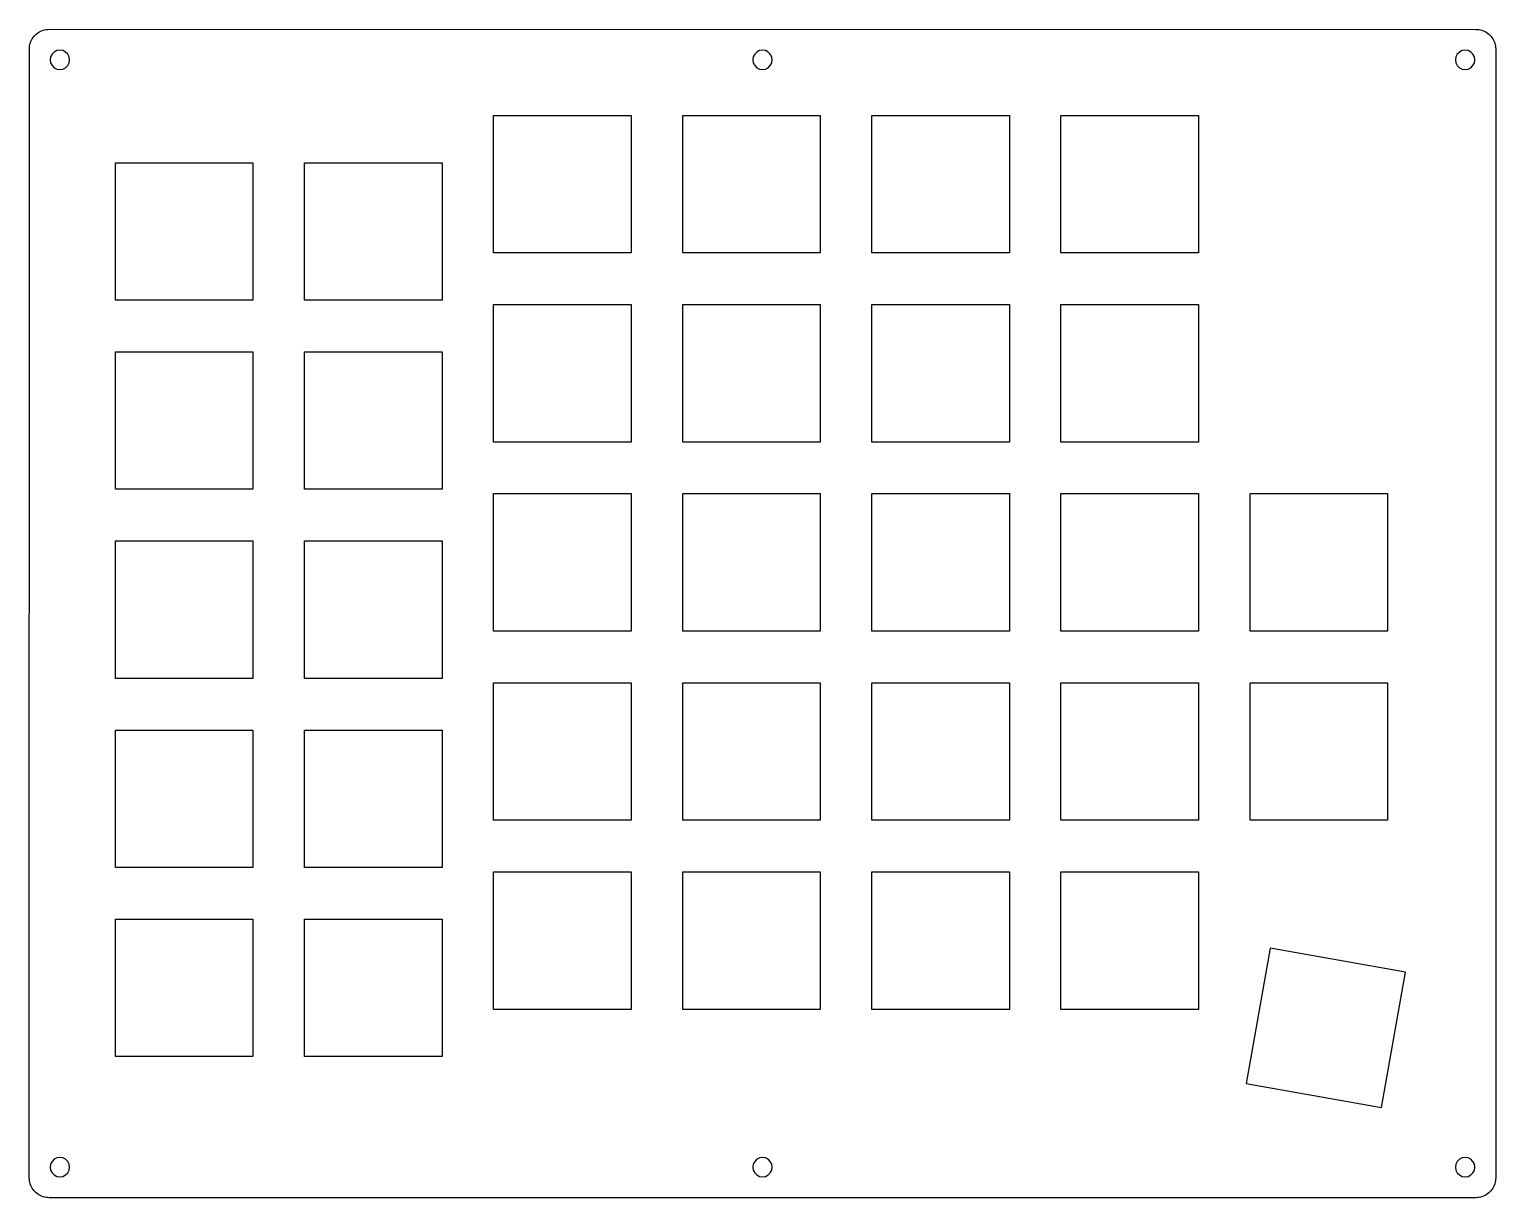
# Model space of a CAD drawing. Extents: x 0 to 148, y 0 to 118.
import ezdxf

# ---------------------------------------------------------------- set-up
doc = ezdxf.new("R2010")
doc.units = 0
doc.layers.get('0').update_dxf_attribs({"linetype": 'CONTINUOUS'})

msp = doc.modelspace()

# ---------------------------------------------------------------- linework, layer by layer
at = {"color": 0}
for p, q in [((0.311437, 116.689), (0.38723, 116.826)), ((0.38723, 116.826), (0.475424, 116.957)), ((0.475424, 116.957), (0.573264, 117.08)), ((0.573264, 117.08), (0.679372, 117.195)), ((0.679372, 117.195), (0.795129, 117.301)), ((0.795129, 117.301), (0.917773, 117.399)), ((0.917773, 117.399), (1.04869, 117.487)), ((1.04869, 117.487), (1.18511, 117.563)), ((1.18511, 117.563), (1.32843, 117.63)), ((1.32843, 117.63), (1.4745, 117.685)), ((1.4745, 117.685), (1.62609, 117.726)), ((1.62609, 117.726), (1.78043, 117.758)), ((1.78043, 117.758), (1.93614, 117.776)), ((1.93614, 117.776), (2.09324, 117.782)), ((2.09324, 117.782), (145.81, 117.781)), ((145.81, 117.781), (145.967, 117.776)), ((145.967, 117.776), (146.124, 117.758)), ((146.124, 117.758), (146.278, 117.726)), ((146.278, 117.726), (146.429, 117.685)), ((146.429, 117.685), (146.576, 117.63)), ((146.576, 117.63), (146.719, 117.563)), ((146.719, 117.563), (146.856, 117.487)), ((146.856, 117.487), (146.986, 117.399)), ((146.986, 117.399), (147.11, 117.301)), ((147.11, 117.301), (147.224, 117.195)), ((147.224, 117.195), (147.332, 117.08)), ((147.332, 117.08), (147.429, 116.957)), ((147.429, 116.957), (147.516, 116.826)), ((147.516, 116.826), (147.593, 116.689)), ((0.092329, 2.08497), (0.093707, 115.781)), ((0.093707, 115.781), (0.099219, 115.939)), ((0.099219, 115.939), (0.117133, 116.094)), ((0.117133, 116.094), (0.148828, 116.248)), ((0.148828, 116.248), (0.190169, 116.4)), ((0.190169, 116.4), (0.245291, 116.546)), ((0.245291, 116.546), (0.311437, 116.689)), ((2.37987, 115.28), (2.24069, 115.008)), ((2.59485, 115.495), (2.37987, 115.28)), ((2.86632, 115.634), (2.59485, 115.495)), ((3.16811, 115.681), (2.86632, 115.634)), ((3.4699, 115.634), (3.16811, 115.681)), ((3.74138, 115.495), (3.4699, 115.634)), ((3.95633, 115.28), (3.74138, 115.495)), ((4.09554, 115.008), (3.95633, 115.28)), ((73.1629, 115.28), (73.025, 115.008)), ((73.3792, 115.495), (73.1629, 115.28)), ((73.6505, 115.634), (73.3792, 115.495)), ((73.9525, 115.681), (73.6505, 115.634)), ((74.2541, 115.634), (73.9525, 115.681)), ((74.5243, 115.495), (74.2541, 115.634)), ((74.7406, 115.28), (74.5243, 115.495)), ((74.8785, 115.008), (74.7406, 115.28)), ((143.947, 115.28), (143.809, 115.008)), ((144.162, 115.495), (143.947, 115.28)), ((144.435, 115.634), (144.162, 115.495)), ((144.735, 115.681), (144.435, 115.634)), ((145.037, 115.634), (144.735, 115.681)), ((145.308, 115.495), (145.037, 115.634)), ((145.525, 115.28), (145.308, 115.495)), ((145.663, 115.008), (145.525, 115.28)), ((147.593, 116.689), (147.658, 116.546)), ((147.658, 116.546), (147.713, 116.4)), ((147.713, 116.4), (147.756, 116.248)), ((147.756, 116.248), (147.786, 116.094)), ((147.786, 116.094), (147.804, 115.939)), ((147.804, 115.939), (147.811, 115.781)), ((147.811, 115.781), (147.811, 2.08497)), ((2.24069, 115.008), (2.19384, 114.706)), ((2.19384, 114.706), (2.24069, 114.405)), ((2.24069, 114.405), (2.37987, 114.133)), ((2.37987, 114.133), (2.59485, 113.918)), ((2.59485, 113.918), (2.86632, 113.779)), ((2.86632, 113.779), (3.16811, 113.731)), ((3.16811, 113.731), (3.4699, 113.779)), ((3.4699, 113.779), (3.74138, 113.918)), ((3.74138, 113.918), (3.95633, 114.133)), ((3.95633, 114.133), (4.09554, 114.405)), ((4.14376, 114.706), (4.09554, 115.008)), ((4.09554, 114.405), (4.14376, 114.706)), ((73.025, 115.008), (72.9767, 114.706)), ((72.9767, 114.706), (73.025, 114.405)), ((73.025, 114.405), (73.1629, 114.133)), ((73.1629, 114.133), (73.3792, 113.918)), ((73.3792, 113.918), (73.6505, 113.779)), ((73.6505, 113.779), (73.9525, 113.732)), ((73.9525, 113.732), (74.2541, 113.779)), ((74.2541, 113.779), (74.5243, 113.918)), ((74.5243, 113.918), (74.7406, 114.133)), ((74.7406, 114.133), (74.8785, 114.405)), ((74.9268, 114.706), (74.8785, 115.008)), ((74.8785, 114.405), (74.9268, 114.706)), ((143.809, 115.008), (143.761, 114.706)), ((143.761, 114.706), (143.809, 114.405)), ((143.809, 114.405), (143.947, 114.133)), ((143.947, 114.133), (144.162, 113.918)), ((144.162, 113.918), (144.435, 113.779)), ((144.435, 113.779), (144.735, 113.732)), ((144.735, 113.732), (145.037, 113.779)), ((145.037, 113.779), (145.308, 113.918)), ((145.308, 113.918), (145.525, 114.133)), ((145.525, 114.133), (145.663, 114.405)), ((145.711, 114.706), (145.663, 115.008)), ((145.663, 114.405), (145.711, 114.706)), ((46.8683, 109.106), (60.7191, 109.106)), ((46.8683, 95.2556), (46.8683, 109.106)), ((60.7191, 109.106), (60.7191, 95.2556)), ((65.9183, 109.106), (79.7691, 109.106)), ((65.9183, 95.2556), (65.9183, 109.106)), ((79.7691, 109.106), (79.7691, 95.2556)), ((84.9683, 109.106), (98.8191, 109.106)), ((84.9683, 95.2556), (84.9683, 109.106)), ((98.8191, 109.106), (98.8191, 95.2556)), ((104.018, 109.106), (117.868, 109.106)), ((104.018, 95.2556), (104.018, 109.106)), ((117.868, 109.106), (117.868, 95.2556)), ((8.76847, 104.344), (22.6191, 104.344)), ((8.76847, 90.4946), (8.76847, 104.344)), ((22.6191, 104.344), (22.6191, 90.4946)), ((27.8185, 104.344), (41.6691, 104.344)), ((27.8185, 90.4946), (27.8185, 104.344)), ((41.6691, 104.344), (41.6691, 90.4946)), ((60.7191, 95.2556), (46.8683, 95.2556)), ((79.7691, 95.2556), (65.9183, 95.2556)), ((98.8191, 95.2556), (84.9683, 95.2556)), ((117.868, 95.2556), (104.018, 95.2556)), ((22.6191, 90.4946), (8.76847, 90.4946)), ((41.6691, 90.4946), (27.8185, 90.4946)), ((46.8683, 90.0561), (60.7191, 90.0561)), ((46.8683, 76.2056), (46.8683, 90.0561)), ((60.7191, 90.0561), (60.7191, 76.2056)), ((65.9183, 90.0561), (79.7691, 90.0561)), ((65.9183, 76.2056), (65.9183, 90.0561)), ((79.7691, 90.0561), (79.7691, 76.2056)), ((84.9683, 90.0561), (98.8191, 90.0561)), ((84.9683, 76.2056), (84.9683, 90.0561)), ((98.8191, 90.0561), (98.8191, 76.2056)), ((104.018, 90.0561), (117.868, 90.0561)), ((104.018, 76.2056), (104.018, 90.0561)), ((117.868, 90.0561), (117.868, 76.2056)), ((8.76847, 85.2936), (22.6191, 85.2936)), ((8.76847, 71.4446), (8.76847, 85.2936)), ((22.6191, 85.2936), (22.6191, 71.4446)), ((27.8185, 85.2936), (41.6691, 85.2936)), ((27.8185, 71.4446), (27.8185, 85.2936)), ((41.6691, 85.2936), (41.6691, 71.4446)), ((60.7191, 76.2056), (46.8683, 76.2056)), ((79.7691, 76.2056), (65.9183, 76.2056)), ((98.8191, 76.2056), (84.9683, 76.2056)), ((117.868, 76.2056), (104.018, 76.2056)), ((22.6191, 71.4446), (8.76847, 71.4446)), ((41.6691, 71.4446), (27.8185, 71.4446)), ((46.8683, 71.0061), (60.7191, 71.0061)), ((46.8683, 57.1556), (46.8683, 71.0061)), ((60.7191, 71.0061), (60.7191, 57.1556)), ((65.9183, 71.0061), (79.7691, 71.0061)), ((65.9183, 57.1556), (65.9183, 71.0061)), ((79.7691, 71.0061), (79.7691, 57.1556)), ((84.9683, 71.0061), (98.8191, 71.0061)), ((84.9683, 57.1556), (84.9683, 71.0061)), ((98.8191, 71.0061), (98.8191, 57.1556)), ((104.018, 71.0061), (117.868, 71.0061)), ((104.018, 57.1556), (104.018, 71.0061)), ((117.868, 71.0061), (117.868, 57.1556)), ((123.068, 71.0061), (136.919, 71.0061)), ((123.068, 57.1556), (123.068, 71.0061)), ((136.919, 71.0061), (136.919, 57.1556)), ((8.76847, 66.2436), (22.6191, 66.2436)), ((8.76847, 52.3946), (8.76847, 66.2436)), ((22.6191, 66.2436), (22.6191, 52.3946)), ((27.8185, 66.2436), (41.6691, 66.2436)), ((27.8185, 52.3946), (27.8185, 66.2436)), ((41.6691, 66.2436), (41.6691, 52.3946)), ((60.7191, 57.1556), (46.8683, 57.1556)), ((79.7691, 57.1556), (65.9183, 57.1556)), ((98.8191, 57.1556), (84.9683, 57.1556)), ((117.868, 57.1556), (104.018, 57.1556)), ((136.919, 57.1556), (123.068, 57.1556)), ((22.6191, 52.3946), (8.76847, 52.3946)), ((41.6691, 52.3946), (27.8185, 52.3946)), ((46.8683, 51.9561), (60.7191, 51.9561)), ((46.8683, 38.1056), (46.8683, 51.9561)), ((60.7191, 51.9561), (60.7191, 38.1056)), ((65.9183, 51.9561), (79.7691, 51.9561)), ((65.9183, 38.1056), (65.9183, 51.9561)), ((79.7691, 51.9561), (79.7691, 38.1056)), ((84.9683, 51.9561), (98.8191, 51.9561)), ((84.9683, 38.1056), (84.9683, 51.9561)), ((98.8191, 51.9561), (98.8191, 38.1056)), ((104.018, 51.9561), (117.868, 51.9561)), ((104.018, 38.1056), (104.018, 51.9561)), ((117.868, 51.9561), (117.868, 38.1056)), ((123.068, 51.9561), (136.919, 51.9561)), ((123.068, 38.1056), (123.068, 51.9561)), ((136.919, 51.9561), (136.919, 38.1056)), ((8.76847, 47.1936), (22.6191, 47.1936)), ((8.76847, 33.3444), (8.76847, 47.1936)), ((22.6191, 47.1936), (22.6191, 33.3444)), ((27.8185, 47.1936), (41.6691, 47.1936)), ((27.8185, 33.3444), (27.8185, 47.1936)), ((41.6691, 47.1936), (41.6691, 33.3444)), ((60.7191, 38.1056), (46.8683, 38.1056)), ((79.7691, 38.1056), (65.9183, 38.1056)), ((98.8191, 38.1056), (84.9683, 38.1056)), ((117.868, 38.1056), (104.018, 38.1056)), ((136.919, 38.1056), (123.068, 38.1056)), ((22.6191, 33.3444), (8.76847, 33.3444)), ((41.6691, 33.3444), (27.8185, 33.3444)), ((46.8683, 32.9062), (60.7191, 32.9062)), ((46.8683, 19.0555), (46.8683, 32.9062)), ((60.7191, 32.9062), (60.7191, 19.0555)), ((65.9183, 32.9062), (79.7691, 32.9062)), ((65.9183, 19.0555), (65.9183, 32.9062)), ((79.7691, 32.9062), (79.7691, 19.0555)), ((84.9683, 32.9062), (98.8191, 32.9062)), ((84.9683, 19.0555), (84.9683, 32.9062)), ((98.8191, 32.9062), (98.8191, 19.0555)), ((104.018, 32.9062), (117.868, 32.9062)), ((104.018, 19.0555), (104.018, 32.9062)), ((117.868, 32.9062), (117.868, 19.0555)), ((8.76847, 28.1437), (22.6191, 28.1437)), ((8.76847, 14.2944), (8.76847, 28.1437)), ((22.6191, 28.1437), (22.6191, 14.2944)), ((27.8185, 28.1437), (41.6691, 28.1437)), ((27.8185, 14.2944), (27.8185, 28.1437)), ((41.6691, 28.1437), (41.6691, 14.2944)), ((125.083, 25.2154), (122.678, 11.5769)), ((138.724, 22.8107), (125.083, 25.2154)), ((136.318, 9.17222), (138.724, 22.8107)), ((60.7191, 19.0555), (46.8683, 19.0555)), ((79.7691, 19.0555), (65.9183, 19.0555)), ((98.8191, 19.0555), (84.9683, 19.0555)), ((117.868, 19.0555), (104.018, 19.0555)), ((22.6191, 14.2944), (8.76847, 14.2944)), ((41.6691, 14.2944), (27.8185, 14.2944)), ((122.678, 11.5769), (136.318, 9.17222)), ((2.24069, 3.46025), (2.19384, 3.15984)), ((2.19384, 3.15984), (2.24069, 2.85805)), ((2.37987, 3.73309), (2.24069, 3.46025)), ((2.59485, 3.94945), (2.37987, 3.73309)), ((2.86632, 4.08725), (2.59485, 3.94945)), ((3.16811, 4.13551), (2.86632, 4.08725)), ((3.4699, 4.08725), (3.16811, 4.13551)), ((3.74138, 3.94945), (3.4699, 4.08725)), ((3.95633, 3.73309), (3.74138, 3.94945)), ((4.09554, 3.46025), (3.95633, 3.73309)), ((4.14376, 3.15984), (4.09554, 3.46025)), ((4.09554, 2.85805), (4.14376, 3.15984)), ((73.025, 3.46025), (72.9767, 3.15984)), ((72.9767, 3.15984), (73.025, 2.85805)), ((73.1629, 3.73309), (73.025, 3.46025)), ((73.3792, 3.94945), (73.1629, 3.73309)), ((73.6505, 4.08725), (73.3792, 3.94945)), ((73.9525, 4.13551), (73.6505, 4.08725)), ((74.2541, 4.08725), (73.9525, 4.13551)), ((74.5243, 3.94945), (74.2541, 4.08725)), ((74.7406, 3.73309), (74.5243, 3.94945)), ((74.8785, 3.46025), (74.7406, 3.73309)), ((74.9268, 3.15984), (74.8785, 3.46025)), ((74.8785, 2.85805), (74.9268, 3.15984)), ((143.809, 3.46025), (143.761, 3.15984)), ((143.761, 3.15984), (143.809, 2.85805)), ((143.947, 3.73309), (143.809, 3.46025)), ((144.162, 3.94945), (143.947, 3.73309)), ((144.435, 4.08725), (144.162, 3.94945)), ((144.735, 4.13551), (144.435, 4.08725)), ((145.037, 4.08725), (144.735, 4.13551)), ((145.308, 3.94945), (145.037, 4.08725)), ((145.525, 3.73309), (145.308, 3.94945)), ((145.663, 3.46025), (145.525, 3.73309)), ((145.711, 3.15984), (145.663, 3.46025)), ((145.663, 2.85805), (145.711, 3.15984)), ((0.099219, 1.92787), (0.092329, 2.08497)), ((0.117133, 1.77216), (0.099219, 1.92787)), ((0.148828, 1.61782), (0.117133, 1.77216)), ((0.190169, 1.46623), (0.148828, 1.61782)), ((2.24069, 2.85805), (2.37987, 2.58658)), ((2.37987, 2.58658), (2.59485, 2.37023)), ((2.59485, 2.37023), (2.86632, 2.23242)), ((2.86632, 2.23242), (3.16811, 2.18557)), ((3.16811, 2.18557), (3.4699, 2.23242)), ((3.4699, 2.23242), (3.74138, 2.37023)), ((3.74138, 2.37023), (3.95633, 2.58658)), ((3.95633, 2.58658), (4.09554, 2.85805)), ((73.025, 2.85805), (73.1629, 2.58658)), ((73.1629, 2.58658), (73.3792, 2.37023)), ((73.3792, 2.37023), (73.6505, 2.23242)), ((73.6505, 2.23242), (73.9525, 2.18557)), ((73.9525, 2.18557), (74.2541, 2.23242)), ((74.2541, 2.23242), (74.5243, 2.37023)), ((74.5243, 2.37023), (74.7406, 2.58658)), ((74.7406, 2.58658), (74.8785, 2.85805)), ((143.809, 2.85805), (143.947, 2.58658)), ((143.947, 2.58658), (144.162, 2.37023)), ((144.162, 2.37023), (144.435, 2.23242)), ((144.435, 2.23242), (144.735, 2.18557)), ((144.735, 2.18557), (145.037, 2.23242)), ((145.037, 2.23242), (145.308, 2.37023)), ((145.308, 2.37023), (145.525, 2.58658)), ((145.525, 2.58658), (145.663, 2.85805)), ((147.756, 1.61782), (147.713, 1.46623)), ((147.786, 1.77216), (147.756, 1.61782)), ((147.804, 1.92787), (147.786, 1.77216)), ((147.811, 2.08497), (147.804, 1.92787)), ((0.245291, 1.31878), (0.190169, 1.46623)), ((0.311437, 1.17685), (0.245291, 1.31878)), ((0.38723, 1.04042), (0.311437, 1.17685)), ((0.475424, 0.909507), (0.38723, 1.04042)), ((0.573264, 0.785481), (0.475424, 0.909507)), ((0.679372, 0.671103), (0.573264, 0.785481)), ((0.795129, 0.563619), (0.679372, 0.671103)), ((0.917773, 0.467155), (0.795129, 0.563619)), ((1.04869, 0.378961), (0.917773, 0.467155)), ((1.18511, 0.303168), (1.04869, 0.378961)), ((1.32843, 0.237023), (1.18511, 0.303168)), ((1.4745, 0.183279), (1.32843, 0.237023)), ((1.62609, 0.14056), (1.4745, 0.183279)), ((1.78043, 0.108865), (1.62609, 0.14056)), ((1.93614, 0.090951), (1.78043, 0.108865)), ((2.09324, 0.085439), (1.93614, 0.090951)), ((145.81, 0.085439), (2.09324, 0.085439)), ((145.967, 0.090951), (145.81, 0.085439)), ((146.124, 0.108865), (145.967, 0.090951)), ((146.278, 0.14056), (146.124, 0.108865)), ((146.429, 0.183279), (146.278, 0.14056)), ((146.576, 0.237023), (146.429, 0.183279)), ((146.719, 0.303168), (146.576, 0.237023)), ((146.856, 0.378961), (146.719, 0.303168)), ((146.986, 0.467155), (146.856, 0.378961)), ((147.11, 0.563619), (146.986, 0.467155)), ((147.224, 0.671103), (147.11, 0.563619)), ((147.332, 0.785481), (147.224, 0.671103)), ((147.429, 0.909507), (147.332, 0.785481)), ((147.516, 1.04042), (147.429, 0.909507)), ((147.593, 1.17685), (147.516, 1.04042)), ((147.658, 1.31878), (147.593, 1.17685)), ((147.713, 1.46623), (147.658, 1.31878))]:
    msp.add_line(p, q, dxfattribs=at)

doc.saveas('drawing.dxf')
